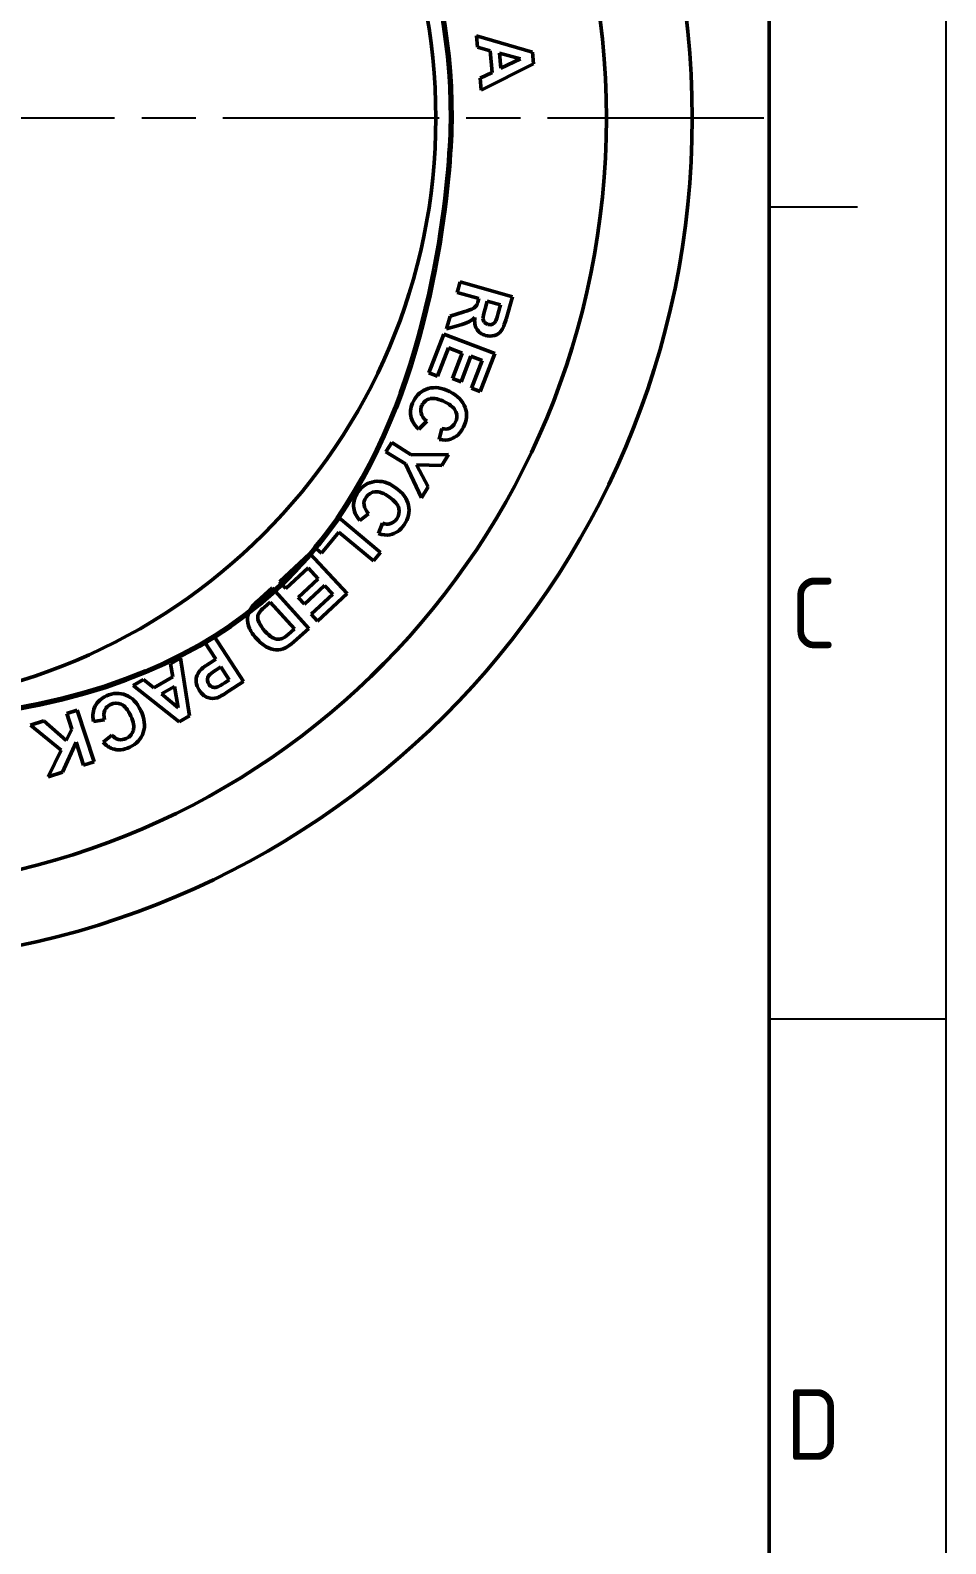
# Model space of a CAD drawing. Extents: x 0 to 616, y 0 to 436.
# Drawn here: x 540.3 to 616.4, y 174.3 to 300.2 of the extents above; entities that cross this region are included whole.
import ezdxf
from ezdxf.enums import TextEntityAlignment as Align

# ---------------------------------------------------------------- set-up
doc = ezdxf.new("R2010")
doc.units = 0
doc.header["$LTSCALE"] = 1.5
doc.linetypes.add('AM_ISO08W050', pattern=[18, 12, -1.5, 3, -1.5])
doc.layers.get('0').update_dxf_attribs({"linetype": 'CONTINUOUS'})
for name, color, linetype, lineweight in [('AM_0', 7, 'CONTINUOUS', 50), ('AM_7', 4, 'AM_ISO08W050', 25), ('AM_BOR', 7, 'CONTINUOUS', 50)]:
    doc.layers.add(name, color=color, linetype=linetype, lineweight=lineweight)
doc.styles.add('ACISOTS', font='isocp.shx', dxfattribs={"height": 1})

# ---------------------------------------------------------------- blocks, each defined once
blk = doc.blocks.new('A3 ZTL')
blk.add_line((401.174, 9.785), (401.174, 280.822))
at = {"layer": 'AM_BOR', "color": 135, "lineweight": 25}
for p, q in [((410.959, 290.607), (410.959, 0)), ((406.067, 190.313), (401.174, 190.313)), ((401.174, 145.303), (410.959, 145.303))]:
    blk.add_line(p, q, dxfattribs=at)
at = {"layer": 'AM_BOR', "color": 135, "lineweight": 25, "style": 'ACISOTS'}
for s, p in [('C', (403.62, 167.808)), ('D', (403.62, 122.798))]:
    blk.add_text(s, height=3.914, dxfattribs=at).set_placement(p, align=Align.MIDDLE)

msp = doc.modelspace()

# ---------------------------------------------------------------- linework, layer by layer
at = {"layer": 'AM_0'}
msp.add_ellipse((525.057, 292.885), major_axis=(70.3, 0), ratio=0.9999679, dxfattribs=at)
for major_axis, ratio, start_param, end_param in [((0, 64.175), 0.9841721, -1.5707963, 4.712389), ((-48.97, 0), 0.9999679, 3.1415927, 9.424778)]:
    msp.add_ellipse((525.057, 292.885), major_axis=major_axis, ratio=ratio, start_param=start_param, end_param=end_param, dxfattribs=at)
at = {"layer": 'AM_0', "color": 7, "lineweight": 70}
msp.add_open_spline([(525.057, 343.156), (552.817, 343.156), (575.33, 320.644), (575.33, 292.885), (575.33, 292.885), (575.33, 265.125), (552.817, 242.614), (525.057, 242.614), (525.057, 242.614), (497.297, 242.614), (474.784, 265.125), (474.784, 292.885), (474.784, 292.885), (474.784, 320.644), (497.297, 343.156), (525.057, 343.156)], degree=3, knots=[0, 0, 0, 0, 0.25, 0.25, 0.25, 0.375, 0.5, 0.5, 0.5, 0.625, 0.75, 0.75, 0.75, 0.875, 1, 1, 1, 1], dxfattribs=at)
at = {"layer": 'AM_0', "color": 7}
for points in [[(577.492, 298.769), (577.492, 298.769), (577.407, 299.737), (577.407, 299.737)], [(577.407, 299.737), (577.407, 299.737), (582.08, 298.372), (582.08, 298.372)], [(578.551, 298.486), (578.551, 298.486), (577.492, 298.769), (577.492, 298.769)], [(578.709, 296.679), (578.709, 296.679), (578.551, 298.486), (578.551, 298.486)], [(582.165, 297.407), (582.165, 297.407), (577.804, 295.202), (577.804, 295.202)], [(581.067, 297.808), (581.067, 297.808), (579.337, 298.272), (579.337, 298.272)], [(579.337, 298.272), (579.337, 298.272), (579.445, 297.038), (579.445, 297.038)], [(579.445, 297.038), (579.445, 297.038), (581.067, 297.808), (581.067, 297.808)], [(582.08, 298.372), (582.08, 298.372), (582.165, 297.407), (582.165, 297.407)], [(577.717, 296.195), (577.717, 296.195), (578.709, 296.679), (578.709, 296.679)], [(577.804, 295.202), (577.804, 295.202), (577.717, 296.195), (577.717, 296.195)], [(575.794, 278.385), (575.794, 278.385), (576.047, 279.266), (576.047, 279.266)], [(577.614, 277.863), (577.614, 277.863), (575.794, 278.385), (575.794, 278.385)], [(576.047, 279.266), (576.047, 279.266), (580.407, 278.016), (580.407, 278.016)], [(576.356, 276.762), (576.76, 276.891), (577.018, 276.985), (577.13, 277.043)], [(577.13, 277.043), (577.242, 277.1), (577.327, 277.172), (577.388, 277.255)], [(577.388, 277.255), (577.447, 277.339), (577.505, 277.482), (577.563, 277.685)], [(577.563, 277.685), (577.563, 277.685), (577.614, 277.863), (577.614, 277.863)], [(578.124, 277.012), (578.003, 276.59), (577.945, 276.321), (577.95, 276.205)], [(578.311, 277.663), (578.311, 277.663), (578.124, 277.012), (578.124, 277.012)], [(579.417, 277.346), (579.417, 277.346), (578.311, 277.663), (578.311, 277.663)], [(579.22, 276.66), (579.22, 276.66), (579.417, 277.346), (579.417, 277.346)], [(580.407, 278.016), (580.407, 278.016), (579.876, 276.162), (579.876, 276.162)], [(574.922, 275.345), (574.922, 275.345), (575.224, 276.398), (575.224, 276.398)], [(575.224, 276.398), (575.224, 276.398), (576.356, 276.762), (576.356, 276.762)], [(576.777, 275.932), (576.609, 275.846), (576.325, 275.747), (575.926, 275.634)], [(577.279, 276.299), (577.113, 276.14), (576.946, 276.017), (576.777, 275.932)], [(577.434, 275.32), (577.276, 275.573), (577.224, 275.9), (577.279, 276.299)], [(577.95, 276.205), (577.956, 276.09), (577.994, 275.99), (578.064, 275.906)], [(578.064, 275.906), (578.134, 275.822), (578.234, 275.76), (578.365, 275.722)], [(578.365, 275.722), (578.513, 275.68), (578.642, 275.686), (578.754, 275.738)], [(578.754, 275.738), (578.867, 275.791), (578.956, 275.885), (579.021, 276.021)], [(579.021, 276.021), (579.051, 276.09), (579.117, 276.302), (579.22, 276.66)], [(579.876, 276.162), (579.742, 275.696), (579.606, 275.369), (579.467, 275.18)], [(573.456, 271.688), (573.456, 271.688), (574.692, 274.908), (574.692, 274.908)], [(574.692, 274.908), (574.692, 274.908), (578.927, 273.283), (578.927, 273.283)], [(575.926, 275.634), (575.926, 275.634), (574.922, 275.345), (574.922, 275.345)], [(578.162, 274.799), (577.835, 274.893), (577.592, 275.067), (577.434, 275.32)], [(578.904, 274.792), (578.667, 274.723), (578.42, 274.725), (578.162, 274.799)], [(579.467, 275.18), (579.328, 274.991), (579.14, 274.862), (578.904, 274.792)], [(575.078, 273.779), (575.078, 273.779), (574.17, 271.414), (574.17, 271.414)], [(576.23, 273.337), (576.23, 273.337), (575.078, 273.779), (575.078, 273.779)], [(575.414, 271.211), (575.414, 271.211), (576.23, 273.337), (576.23, 273.337)], [(578.927, 273.283), (578.927, 273.283), (577.722, 270.143), (577.722, 270.143)], [(576.943, 273.063), (576.943, 273.063), (576.127, 270.937), (576.127, 270.937)], [(577.882, 272.703), (577.882, 272.703), (576.943, 273.063), (576.943, 273.063)], [(577.005, 270.418), (577.005, 270.418), (577.882, 272.703), (577.882, 272.703)], [(574.17, 271.414), (574.17, 271.414), (573.456, 271.688), (573.456, 271.688)], [(576.127, 270.937), (576.127, 270.937), (575.414, 271.211), (575.414, 271.211)], [(572.174, 269.336), (572.447, 269.873), (572.856, 270.221), (573.398, 270.379)], [(573.566, 269.54), (573.256, 269.467), (573.025, 269.283), (572.876, 268.99)], [(573.398, 270.379), (573.941, 270.538), (574.531, 270.455), (575.166, 270.132)], [(574.799, 269.259), (574.288, 269.52), (573.877, 269.614), (573.566, 269.54)], [(575.166, 270.132), (575.839, 269.789), (576.272, 269.349), (576.468, 268.812)], [(577.722, 270.143), (577.722, 270.143), (577.005, 270.418), (577.005, 270.418)], [(571.948, 268.099), (571.878, 268.489), (571.953, 268.902), (572.174, 269.336)], [(572.876, 268.99), (572.765, 268.772), (572.739, 268.551), (572.798, 268.324)], [(572.798, 268.324), (572.855, 268.098), (573.016, 267.875), (573.276, 267.656)], [(575.701, 268.448), (575.581, 268.743), (575.28, 269.014), (574.799, 269.259)], [(575.652, 267.554), (575.804, 267.853), (575.821, 268.151), (575.701, 268.448)], [(576.468, 268.812), (576.663, 268.275), (576.617, 267.724), (576.328, 267.157)], [(572.623, 266.993), (572.244, 267.339), (572.019, 267.707), (571.948, 268.099)], [(573.276, 267.656), (573.276, 267.656), (572.623, 266.993), (572.623, 266.993)], [(574.32, 266.141), (574.32, 266.141), (574.539, 267.048), (574.539, 267.048)], [(574.539, 267.048), (574.773, 266.988), (574.99, 267.003), (575.189, 267.094)], [(575.189, 267.094), (575.387, 267.184), (575.542, 267.337), (575.652, 267.554)], [(576.328, 267.157), (576.076, 266.663), (575.726, 266.336), (575.276, 266.176)], [(569.88, 265.116), (569.88, 265.116), (570.365, 265.89), (570.365, 265.89)], [(570.365, 265.89), (570.365, 265.89), (571.984, 264.878), (571.984, 264.878)], [(575.276, 266.176), (575.01, 266.079), (574.691, 266.069), (574.32, 266.141)], [(571.494, 264.107), (571.494, 264.107), (569.88, 265.116), (569.88, 265.116)], [(571.984, 264.878), (571.984, 264.878), (575.092, 264.895), (575.092, 264.895)], [(575.092, 264.895), (575.092, 264.895), (574.523, 263.984), (574.523, 263.984)], [(572.844, 261.297), (572.844, 261.297), (571.494, 264.107), (571.494, 264.107)], [(574.523, 263.984), (574.523, 263.984), (572.435, 264.03), (572.435, 264.03)], [(572.435, 264.03), (572.435, 264.03), (573.403, 262.192), (573.403, 262.192)], [(567.582, 261.785), (567.927, 262.278), (568.38, 262.565), (568.939, 262.647)], [(568.939, 262.647), (569.499, 262.728), (570.072, 262.565), (570.655, 262.156)], [(570.655, 262.156), (571.274, 261.723), (571.642, 261.226), (571.761, 260.667)], [(573.403, 262.192), (573.403, 262.192), (572.844, 261.297), (572.844, 261.297)], [(567.186, 260.591), (567.171, 260.987), (567.303, 261.386), (567.582, 261.785)], [(568.229, 261.343), (568.089, 261.144), (568.032, 260.928), (568.059, 260.695)], [(568.059, 260.695), (568.084, 260.463), (568.212, 260.22), (568.44, 259.967)], [(568.989, 261.792), (568.671, 261.763), (568.418, 261.613), (568.229, 261.343)], [(570.17, 261.343), (569.7, 261.672), (569.307, 261.822), (568.989, 261.792)], [(570.951, 260.413), (570.873, 260.723), (570.613, 261.033), (570.17, 261.343)], [(571.761, 260.667), (571.88, 260.109), (571.757, 259.569), (571.392, 259.048)], [(563.927, 257.186), (563.927, 257.186), (565.979, 259.632), (565.979, 259.632)], [(565.979, 259.632), (565.979, 259.632), (569.426, 256.74), (569.426, 256.74)], [(567.701, 259.401), (567.373, 259.797), (567.201, 260.193), (567.186, 260.591)], [(568.44, 259.967), (568.44, 259.967), (567.701, 259.401), (567.701, 259.401)], [(570.255, 259.144), (570.464, 259.206), (570.639, 259.336), (570.778, 259.535)], [(570.778, 259.535), (570.971, 259.81), (571.029, 260.104), (570.951, 260.413)], [(565.976, 258.439), (565.976, 258.439), (564.513, 256.694), (564.513, 256.694)], [(568.837, 256.038), (568.837, 256.038), (565.976, 258.439), (565.976, 258.439)], [(569.263, 258.322), (569.263, 258.322), (569.606, 259.189), (569.606, 259.189)], [(570.214, 258.223), (569.937, 258.164), (569.62, 258.198), (569.263, 258.322)], [(569.606, 259.189), (569.829, 259.097), (570.045, 259.082), (570.255, 259.144)], [(571.392, 259.048), (571.074, 258.594), (570.682, 258.319), (570.214, 258.223)], [(564.513, 256.694), (564.513, 256.694), (563.927, 257.186), (563.927, 257.186)], [(561.028, 254.295), (561.028, 254.295), (563.551, 256.647), (563.551, 256.647)], [(563.551, 256.647), (563.551, 256.647), (566.645, 253.33), (566.645, 253.33)], [(569.426, 256.74), (569.426, 256.74), (568.837, 256.038), (568.837, 256.038)], [(563.403, 255.463), (563.403, 255.463), (561.55, 253.735), (561.55, 253.735)], [(562.58, 253.007), (562.58, 253.007), (564.245, 254.56), (564.245, 254.56)], [(564.245, 254.56), (564.245, 254.56), (563.403, 255.463), (563.403, 255.463)], [(559.144, 252.651), (559.144, 252.651), (560.424, 253.804), (560.424, 253.804)], [(560.424, 253.804), (560.424, 253.804), (563.459, 250.433), (563.459, 250.433)], [(561.55, 253.735), (561.55, 253.735), (561.028, 254.295), (561.028, 254.295)], [(564.766, 254.002), (564.766, 254.002), (563.101, 252.449), (563.101, 252.449)], [(563.662, 251.598), (563.662, 251.598), (565.452, 253.267), (565.452, 253.267)], [(566.645, 253.33), (566.645, 253.33), (564.186, 251.036), (564.186, 251.036)], [(565.452, 253.267), (565.452, 253.267), (564.766, 254.002), (564.766, 254.002)], [(558.37, 251.337), (558.383, 251.558), (558.462, 251.792), (558.605, 252.037)], [(558.605, 252.037), (558.712, 252.22), (558.892, 252.424), (559.144, 252.651)], [(559.747, 252.165), (559.557, 251.994), (559.429, 251.86), (559.364, 251.762)], [(560.255, 252.623), (560.255, 252.623), (559.747, 252.165), (559.747, 252.165)], [(562.265, 250.39), (562.265, 250.39), (560.255, 252.623), (560.255, 252.623)], [(563.101, 252.449), (563.101, 252.449), (562.58, 253.007), (562.58, 253.007)], [(558.544, 250.417), (558.408, 250.738), (558.349, 251.044), (558.37, 251.337)], [(559.215, 251.375), (559.202, 251.243), (559.241, 251.081), (559.33, 250.889)], [(559.364, 251.762), (559.279, 251.636), (559.229, 251.507), (559.215, 251.375)], [(559.33, 250.889), (559.421, 250.697), (559.583, 250.47), (559.818, 250.209)], [(564.186, 251.036), (564.186, 251.036), (563.662, 251.598), (563.662, 251.598)], [(554.793, 249.304), (554.793, 249.304), (555.561, 249.803), (555.561, 249.803)], [(555.725, 247.87), (555.725, 247.87), (554.793, 249.304), (554.793, 249.304)], [(555.561, 249.803), (555.561, 249.803), (558.032, 245.999), (558.032, 245.999)], [(559.087, 249.606), (558.837, 249.884), (558.656, 250.154), (558.544, 250.417)], [(559.915, 248.908), (559.647, 249.058), (559.371, 249.29), (559.087, 249.606)], [(559.818, 250.209), (560.052, 249.949), (560.255, 249.77), (560.427, 249.672)], [(560.427, 249.672), (560.599, 249.574), (560.761, 249.522), (560.914, 249.519)], [(560.914, 249.519), (561.067, 249.515), (561.22, 249.557), (561.372, 249.645)], [(561.372, 249.645), (561.487, 249.708), (561.682, 249.865), (561.96, 250.116)], [(562.215, 249.312), (561.935, 249.06), (561.702, 248.889), (561.516, 248.799)], [(561.96, 250.116), (561.96, 250.116), (562.265, 250.39), (562.265, 250.39)], [(563.459, 250.433), (563.459, 250.433), (562.215, 249.312), (562.215, 249.312)], [(560.728, 248.653), (560.453, 248.674), (560.182, 248.759), (559.915, 248.908)], [(561.516, 248.799), (561.266, 248.679), (561.003, 248.63), (560.728, 248.653)], [(551.956, 247.477), (551.956, 247.477), (552.798, 247.963), (552.798, 247.963)], [(552.148, 246.398), (552.148, 246.398), (551.956, 247.477), (551.956, 247.477)], [(552.798, 247.963), (552.798, 247.963), (553.535, 243.151), (553.535, 243.151)], [(554.182, 246.534), (554.254, 246.709), (554.347, 246.855), (554.463, 246.972)], [(554.463, 246.972), (554.623, 247.127), (554.876, 247.318), (555.225, 247.544)], [(555.725, 246.95), (555.422, 246.753), (555.232, 246.602), (555.156, 246.496)], [(555.225, 247.544), (555.225, 247.544), (555.725, 247.87), (555.725, 247.87)], [(556.145, 247.223), (556.145, 247.223), (555.725, 246.95), (555.725, 246.95)], [(556.846, 246.144), (556.846, 246.144), (556.145, 247.223), (556.145, 247.223)], [(548.855, 245.687), (548.855, 245.687), (549.719, 246.186), (549.719, 246.186)], [(552.697, 242.667), (552.697, 242.667), (548.855, 245.687), (548.855, 245.687)], [(549.719, 246.186), (549.719, 246.186), (550.577, 245.491), (550.577, 245.491)], [(550.577, 245.491), (550.577, 245.491), (552.148, 246.398), (552.148, 246.398)], [(552.285, 245.596), (552.285, 245.596), (551.213, 244.977), (551.213, 244.977)], [(552.597, 243.831), (552.597, 243.831), (552.285, 245.596), (552.285, 245.596)], [(554.103, 245.948), (554.084, 246.163), (554.11, 246.357), (554.182, 246.534)], [(554.358, 245.276), (554.206, 245.51), (554.121, 245.734), (554.103, 245.948)], [(555.037, 246.153), (555.035, 246.031), (555.07, 245.914), (555.143, 245.801)], [(555.156, 246.496), (555.08, 246.39), (555.041, 246.277), (555.037, 246.153)], [(555.143, 245.801), (555.232, 245.663), (555.347, 245.575), (555.487, 245.538)], [(555.487, 245.538), (555.626, 245.501), (555.767, 245.511), (555.905, 245.57)], [(555.905, 245.57), (556.009, 245.612), (556.198, 245.723), (556.474, 245.903)], [(556.474, 245.903), (556.474, 245.903), (556.846, 246.144), (556.846, 246.144)], [(558.032, 245.999), (558.032, 245.999), (556.8, 245.199), (556.8, 245.199)], [(545.701, 243.979), (545.886, 244.33), (546.2, 244.609), (546.641, 244.815)], [(546.641, 244.815), (547.187, 245.069), (547.723, 245.092), (548.248, 244.884)], [(548.248, 244.884), (548.773, 244.674), (549.187, 244.246), (549.488, 243.6)], [(551.213, 244.977), (551.213, 244.977), (552.597, 243.831), (552.597, 243.831)], [(555.059, 244.679), (554.788, 244.775), (554.554, 244.974), (554.358, 245.276)], [(555.849, 244.663), (555.594, 244.578), (555.33, 244.583), (555.059, 244.679)], [(556.8, 245.199), (556.333, 244.895), (556.016, 244.717), (555.849, 244.663)], [(543.329, 243.352), (543.329, 243.352), (544.2, 243.635), (544.2, 243.635)], [(543.753, 242.048), (543.753, 242.048), (543.329, 243.352), (543.329, 243.352)], [(544.2, 243.635), (544.2, 243.635), (545.602, 239.321), (545.602, 239.321)], [(545.552, 242.692), (545.466, 243.199), (545.516, 243.627), (545.701, 243.979)], [(546.509, 243.634), (546.416, 243.42), (546.405, 243.146), (546.475, 242.812)], [(546.981, 244.11), (546.76, 244.007), (546.602, 243.848), (546.509, 243.634)], [(547.864, 244.118), (547.574, 244.252), (547.279, 244.249), (546.981, 244.11)], [(548.662, 243.139), (548.419, 243.658), (548.154, 243.986), (547.864, 244.118)], [(548.873, 241.944), (548.961, 242.25), (548.89, 242.649), (548.662, 243.139)], [(549.488, 243.6), (549.808, 242.916), (549.878, 242.302), (549.702, 241.758)], [(553.535, 243.151), (553.535, 243.151), (552.697, 242.667), (552.697, 242.667)], [(540.31, 242.371), (540.31, 242.371), (541.437, 242.737), (541.437, 242.737)], [(542.878, 240.293), (542.878, 240.293), (540.31, 242.371), (540.31, 242.371)], [(541.437, 242.737), (541.437, 242.737), (543.28, 241.097), (543.28, 241.097)], [(543.28, 241.097), (543.28, 241.097), (543.753, 242.048), (543.753, 242.048)], [(546.475, 242.812), (546.475, 242.812), (545.552, 242.692), (545.552, 242.692)], [(548.284, 241.269), (548.589, 241.411), (548.786, 241.636), (548.873, 241.944)], [(549.702, 241.758), (549.525, 241.215), (549.149, 240.809), (548.573, 240.54)], [(544.109, 240.953), (544.109, 240.953), (542.971, 238.466), (542.971, 238.466)], [(544.731, 239.038), (544.731, 239.038), (544.109, 240.953), (544.109, 240.953)], [(546.365, 240.976), (546.365, 240.976), (547.096, 241.556), (547.096, 241.556)], [(547.139, 240.415), (546.87, 240.503), (546.613, 240.69), (546.365, 240.976)], [(547.096, 241.556), (547.243, 241.364), (547.423, 241.243), (547.636, 241.192)], [(548.573, 240.54), (548.07, 240.306), (547.592, 240.264), (547.139, 240.415)], [(547.636, 241.192), (547.848, 241.14), (548.064, 241.167), (548.284, 241.269)], [(541.8, 238.085), (541.8, 238.085), (542.878, 240.293), (542.878, 240.293)], [(545.602, 239.321), (545.602, 239.321), (544.731, 239.038), (544.731, 239.038)], [(542.971, 238.466), (542.971, 238.466), (541.8, 238.085), (541.8, 238.085)]]:
    msp.add_open_spline(points, degree=3, dxfattribs=at)
at = {"layer": 'AM_7'}
msp.add_line((601.317, 292.885), (448.796, 292.885), dxfattribs=at)

# ---------------------------------------------------------------- block references
at = {"layer": 'AM_0', "lineweight": 0, "xscale": 1.5, "yscale": 1.5, "zscale": 1.5}
msp.add_blockref('A3 ZTL', (0, 0), dxfattribs=at)

doc.saveas('drawing.dxf')
